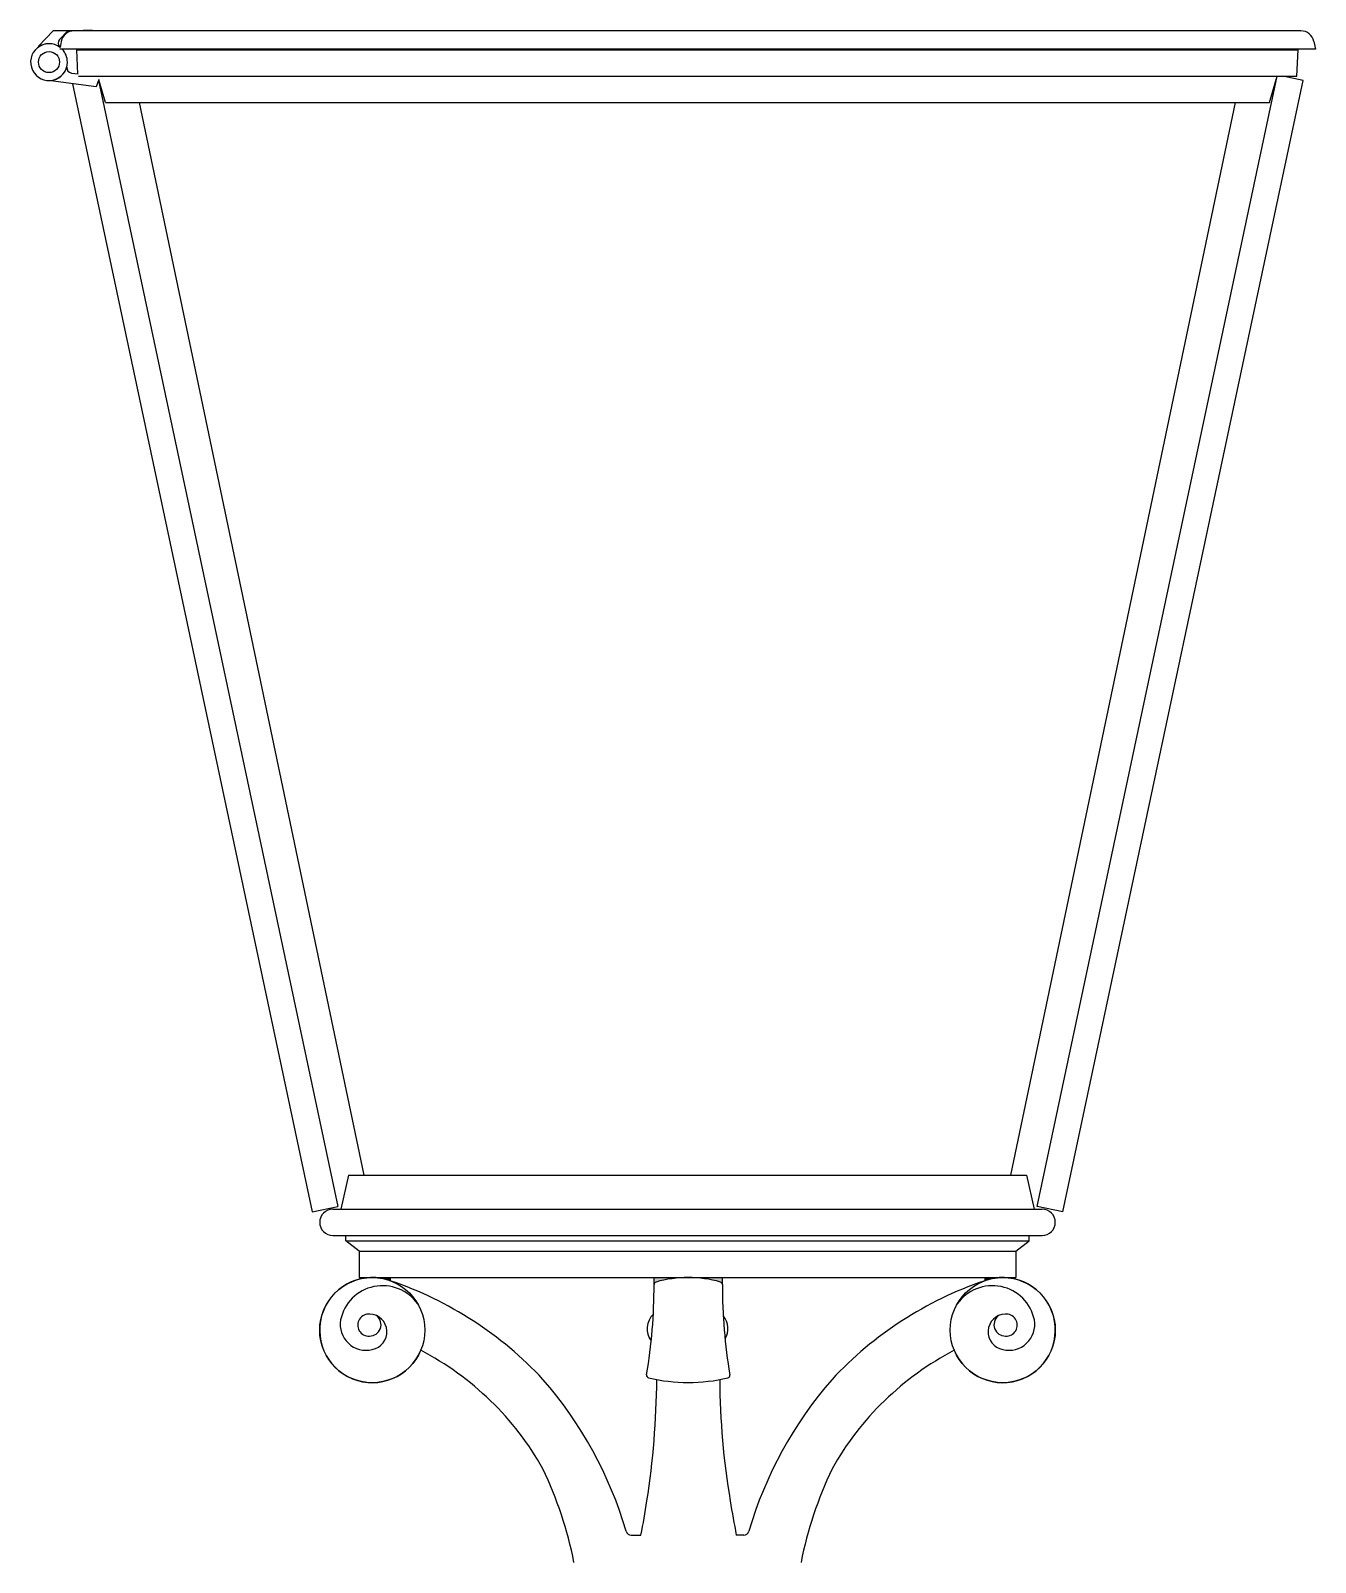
# Model space of a CAD drawing. Header units: millimetres. Extents: x 0 to 13338, y 0 to 11580.
# Drawn here: x 11497 to 11986, y 4234 to 4816 of the extents above; entities that cross this region are included whole.
import ezdxf

# ---------------------------------------------------------------- set-up
doc = ezdxf.new("R2010")
doc.units = ezdxf.units.MM
doc.layers.add('dwgmodels.com', color=250, linetype='Continuous')

# ---------------------------------------------------------------- blocks, each defined once
blk = doc.blocks.new('Public Light 11_side_dwgmodels.com')
for points in [[(-629.78, 3631.06), (-632.78, 3631.06), (-636.43, 3631.06, -0.08502), (-629.78, 3629.85)], [(-516.61, 3631.06), (-529.33, 3631.06), (-529.33, 3628.38, -0.334908), (-528.6, 3629.34, -0.068042)], [(-503.33, 3631.06), (-516.04, 3631.06, -0.068042), (-504.06, 3629.34, -0.334469), (-503.33, 3628.38)], [(-403.45, 3631.06), (-400.45, 3631.06), (-396.8, 3631.06, 0.08502), (-403.45, 3629.85)]]:
    blk.add_hatch(color=0).paths.add_polyline_path(points)
at = {"color": 0}
for p, q in [((-763.61, 4099.46), (-758.05, 4105.36)), ((-763.61, 4099.46), (-758.05, 4105.36)), ((-749.59, 4105.36), (-758.05, 4105.36)), ((-752.55, 4105.36), (-755.67, 4102.05)), ((-752.55, 4105.36), (-755.67, 4102.05)), ((-743.19, 4105.65), (-750.11, 4105.33)), ((-283.11, 4105.33), (-750.11, 4105.33)), ((-283.11, 4105.33), (-750.11, 4105.33)), ((-286.53, 4105.49), (-283.11, 4105.33)), ((-763.4, 4099.36), (-763.61, 4099.46)), ((-763.4, 4099.36), (-763.61, 4099.46)), ((-755.66, 4099.24), (-755.69, 4099.21)), ((-755.66, 4099.24), (-755.69, 4099.21)), ((-277.61, 4098.33), (-755.5, 4098.33)), ((-277.61, 4098.33), (-755.5, 4098.33)), ((-755.02, 4101.31), (-755.47, 4099.05)), ((-749.11, 4098.06), (-284.11, 4098.06)), ((-749.11, 4098.06), (-284.11, 4098.06)), ((-748.66, 4088.98), (-749.11, 4098.06)), ((-300.61, 4098.06), (-300.61, 4098.33)), ((-294.61, 4098.06), (-294.61, 4098.33)), ((-284.61, 4088.06), (-284.11, 4098.06)), ((-278.21, 4101.31), (-277.61, 4098.33)), ((-752.94, 4091.49), (-752.9, 4091.49)), ((-752.94, 4091.49), (-752.9, 4091.49)), ((-758.92, 4086.29), (-758.82, 4086.5)), ((-758.92, 4086.29), (-758.82, 4086.5)), ((-741.73, 4084.03), (-758.92, 4086.29)), ((-741.73, 4084.03), (-758.92, 4086.29)), ((-751.13, 4089.3), (-748.54, 4088.96)), ((-751.13, 4089.3), (-748.54, 4088.96)), ((-750.73, 4085.21), (-659.5, 3656.02)), ((-748.49, 4088.06), (-284.61, 4088.06)), ((-748.49, 4088.06), (-284.61, 4088.06)), ((-740.63, 4086.85), (-741.73, 4084.03)), ((-740.63, 4086.85), (-741.73, 4084.03)), ((-741.66, 4088.06), (-740.96, 4087.97)), ((-741.66, 4088.06), (-740.96, 4087.97)), ((-741.09, 4087.98), (-741.11, 4088.06)), ((-741.11, 4088.06), (-741.1, 4087.98)), ((-740.78, 4086.47), (-649.72, 3658.1)), ((-738.11, 4078.06), (-740.7, 4086.67)), ((-383.5, 3658.1), (-292.11, 4088.06)), ((-373.72, 3656.02), (-282.24, 4086.4)), ((-295.11, 4078.06), (-292.11, 4088.06)), ((-282.24, 4086.4), (-290.03, 4088.06)), ((-282.24, 4086.4), (-290.03, 4088.06)), ((-738.11, 4078.06), (-295.11, 4078.06)), ((-738.11, 4078.06), (-295.11, 4078.06)), ((-639.7, 3670.06), (-725.21, 4078.06)), ((-393.53, 3670.06), (-308.02, 4078.06)), ((-645.61, 3670.06), (-648.61, 3657.06)), ((-645.61, 3670.06), (-387.61, 3670.06)), ((-645.61, 3670.06), (-387.61, 3670.06)), ((-387.61, 3670.06), (-384.61, 3657.06)), ((-659.5, 3656.02), (-649.72, 3658.1)), ((-659.5, 3656.02), (-649.72, 3658.1)), ((-651.61, 3657.06), (-381.61, 3657.06)), ((-651.61, 3657.06), (-381.61, 3657.06)), ((-373.72, 3656.02), (-383.5, 3658.1)), ((-373.72, 3656.02), (-383.5, 3658.1)), ((-651.61, 3647.06), (-381.61, 3647.06)), ((-651.61, 3647.06), (-381.61, 3647.06)), ((-646.61, 3645.06), (-646.61, 3647.06)), ((-646.61, 3645.06), (-386.61, 3645.06)), ((-646.61, 3645.06), (-386.61, 3645.06)), ((-641.61, 3641.06), (-646.61, 3645.06)), ((-391.61, 3641.06), (-386.61, 3645.06)), ((-386.61, 3645.06), (-386.61, 3647.06)), ((-641.61, 3641.06), (-391.61, 3641.06)), ((-641.61, 3641.06), (-391.61, 3641.06)), ((-641.61, 3641.06), (-641.61, 3631.06)), ((-641.61, 3641.06), (-391.61, 3641.06)), ((-391.61, 3641.06), (-391.61, 3631.06)), ((-641.61, 3631.06), (-391.61, 3631.06)), ((-632.78, 3631.06), (-629.78, 3631.06)), ((-629.78, 3631.06), (-629.78, 3629.85)), ((-529.33, 3628.38), (-529.33, 3631.06)), ((-503.33, 3628.38), (-503.33, 3631.06)), ((-403.45, 3631.06), (-403.45, 3629.85)), ((-538.02, 3533.06), (-534.34, 3533.06)), ((-495.2, 3533.06), (-498.03, 3533.06))]:
    blk.add_line(p, q, dxfattribs=at)
for centre, radius in [((-759.66, 4093.45), 4), ((-759.66, 4093.45), 4), ((-636.62, 3611.06), 20), ((-396.61, 3611.06), 20)]:
    blk.add_circle(centre, radius, dxfattribs=at)
for centre, radius, start, end in [((-750.11, 4100.33), 5, 90, 168.69007), ((-283.11, 4100.33), 5, 11.30993, 90), ((-759.66, 4093.45), 7, 52.1546, 0), ((-759.66, 4093.45), 7, 52.1546, 0), ((-759.66, 4093.45), 7, 55.38344, 122.30974), ((-759.66, 4093.45), 7, 55.38344, 122.30974), ((-754.13, 4100.65), 2.08, 137.58516, 222.71058), ((-754.13, 4100.65), 2.08, 137.58516, 222.71058), ((-759.66, 4093.45), 7, 0, 44.26108), ((-759.66, 4093.45), 7, 0, 44.26108), ((-759.66, 4093.45), 7, 276.8814, 343.80771), ((-759.66, 4093.45), 7, 276.8814, 343.80771), ((-750.83, 4091.36), 2.08, 176.48057, 261.60598), ((-750.83, 4091.36), 2.08, 176.48057, 261.60598), ((-651.61, 3652.06), 5, 90, 270), ((-381.61, 3652.06), 5, 270, 90), ((-636.62, 3611.06), 20, 68.98961, 337.42584), ((-516.33, 3586.36), 44.7, 74.0645, 105.9355), ((-396.61, 3611.06), 20, 202.57416, 111.01039), ((-396.61, 3611.06), 20, 202.57416, 111.01039), ((-632.65, 3611.62), 16.34, 35.02309, 168.27904), ((-675.07, 3495.85), 141.44, 43.00208, 71.18188), ((-733.97, 3628.05), 204.64, 350.43244, 0.09049), ((-528.33, 3628.38), 1, 105.9355, 180.09049), ((-504.33, 3628.38), 1, 359.90951, 74.0645), ((-298.69, 3628.05), 204.64, 179.90951, 189.56756), ((-358.16, 3495.85), 141.44, 108.81812, 136.99792), ((-400.58, 3611.62), 16.34, 11.72096, 144.97691), ((-639.01, 3613.2), 9.8, 169.72475, 284.11041), ((-637.93, 3612.98), 4.2, 83.93614, 273.79672), ((-637.6, 3613.13), 4.34, 269.32973, 50.57594), ((-637.81, 3610.38), 6.79, 280.07133, 87.29346), ((-524.3, 3611.61), 7.68, 133.79229, 217.23978), ((-508.93, 3611.61), 7.68, 329.38224, 39.56148), ((-395.42, 3610.38), 6.79, 92.70654, 259.92867), ((-395.63, 3613.13), 4.34, 129.42406, 270.67027), ((-394.22, 3613.2), 9.8, 255.88959, 10.27525), ((-395.3, 3612.98), 4.2, 266.20328, 96.06386), ((-670.63, 3502.73), 113.51, 29.28568, 62.45946), ((-362.6, 3502.73), 113.51, 117.54054, 150.71432), ((-688.5, 3490.67), 154.89, 16.44246, 41.01469), ((-531.19, 3593.88), 1, 170.43244, 256.57632), ((-857.23, 3595.66), 328.95, 351.33051, 359.40479), ((-516.33, 3656.13), 65, 256.57632, 283.42368), ((-223.91, 3593.44), 280.44, 180.24592, 189.72449), ((-501.47, 3593.88), 1, 283.42368, 9.56756), ((-344.73, 3490.67), 154.89, 138.98531, 163.55754), ((-708.66, 3493.02), 151.76, 11.28121, 25.46029), ((-324.57, 3493.02), 151.76, 154.53971, 168.71879), ((-857.09, 3596.59), 328.95, 348.86473, 351.16661), ((-175.28, 3596.59), 328.95, 188.83339, 191.13527), ((-538.02, 3535.06), 2, 195.86316, 270), ((-495.2, 3535.06), 2, 270, 344.13684)]:
    blk.add_arc(centre, radius, start, end, dxfattribs=at)

msp = doc.modelspace()

# ---------------------------------------------------------------- block references
at = {"layer": 'dwgmodels.com'}
msp.add_blockref('Public Light 11_side_dwgmodels.com', (12263.53, 710.8), dxfattribs=at)

doc.saveas('drawing.dxf')
